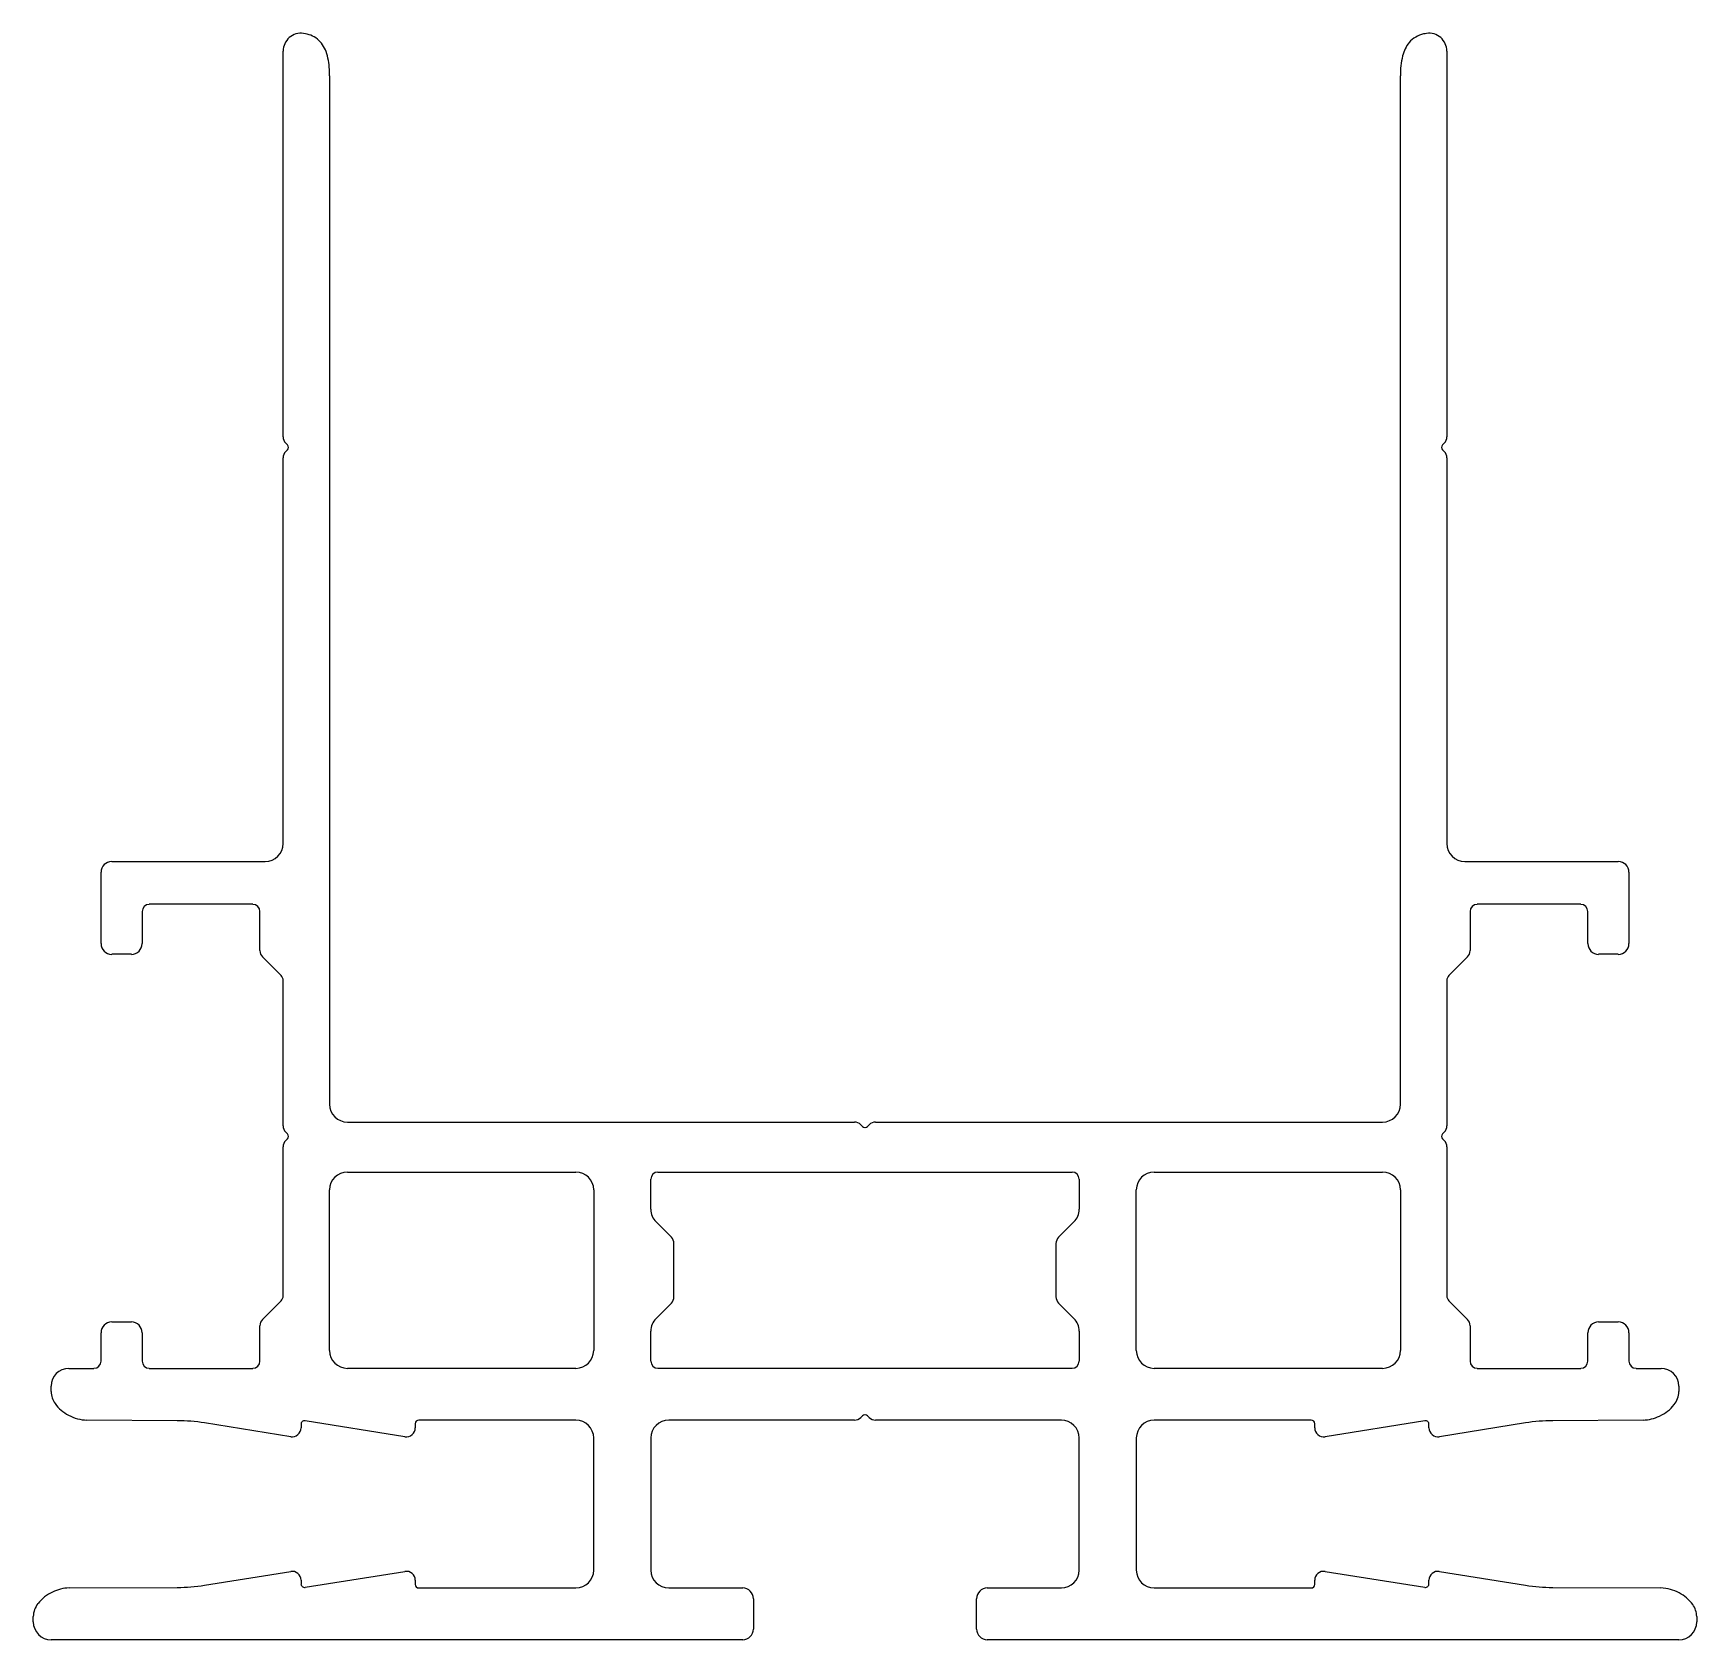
# Model space of a CAD drawing. Extents: x 1.5 to 48.1, y 1.6 to 46.6.
import ezdxf

# ---------------------------------------------------------------- set-up
doc = ezdxf.new("R2010")
doc.units = 0
doc.layers.get('0').update_dxf_attribs({"linetype": 'CONTINUOUS'})

msp = doc.modelspace()

# ---------------------------------------------------------------- linework, layer by layer
for p, q in [((8.452, 35.252), (8.452, 46.058)), ((41.052, 46.058), (41.052, 35.252)), ((9.752, 45.365), (9.752, 16.555)), ((39.751, 16.555), (39.751, 45.365)), ((8.573, 35.028), (8.525, 35.075)), ((40.978, 35.075), (40.931, 35.028)), ((8.452, 23.855), (8.452, 34.662)), ((8.525, 34.839), (8.573, 34.886)), ((40.931, 34.886), (40.978, 34.839)), ((41.052, 34.662), (41.052, 23.855)), ((3.652, 23.355), (7.952, 23.355)), ((41.551, 23.355), (45.852, 23.355)), ((3.352, 21.055), (3.352, 23.055)), ((46.151, 23.055), (46.151, 21.055)), ((4.502, 21.955), (4.502, 21.055)), ((7.602, 22.155), (4.702, 22.155)), ((7.802, 20.858), (7.802, 21.955)), ((41.702, 21.955), (41.702, 20.858)), ((44.801, 22.155), (41.902, 22.155)), ((45.001, 21.055), (45.001, 21.955)), ((4.202, 20.755), (3.652, 20.755)), ((8.393, 20.163), (7.875, 20.682)), ((41.628, 20.682), (41.11, 20.163)), ((45.852, 20.755), (45.301, 20.755)), ((8.452, 15.95), (8.452, 20.022)), ((41.052, 20.022), (41.052, 15.95)), ((10.252, 16.055), (24.456, 16.055)), ((24.633, 15.982), (24.681, 15.934)), ((24.822, 15.934), (24.87, 15.982)), ((25.047, 16.055), (39.251, 16.055)), ((8.573, 15.726), (8.525, 15.773)), ((8.525, 15.537), (8.573, 15.584)), ((40.978, 15.773), (40.931, 15.726)), ((40.931, 15.584), (40.978, 15.537)), ((8.452, 11.188), (8.452, 15.36)), ((41.052, 15.36), (41.052, 11.188)), ((10.252, 14.654), (16.652, 14.654)), ((18.752, 13.612), (18.752, 14.454)), ((18.952, 14.654), (30.552, 14.654)), ((30.752, 14.454), (30.752, 13.612)), ((32.852, 14.654), (39.251, 14.654)), ((9.752, 9.655), (9.752, 14.154)), ((17.152, 14.154), (17.152, 9.655)), ((32.352, 9.655), (32.352, 14.154)), ((39.751, 14.154), (39.751, 9.655)), ((19.328, 12.828), (18.898, 13.258)), ((30.605, 13.258), (30.175, 12.828)), ((19.401, 11.158), (19.401, 12.651)), ((30.102, 12.651), (30.102, 11.158)), ((7.875, 10.528), (8.393, 11.046)), ((18.898, 10.551), (19.328, 10.981)), ((30.175, 10.981), (30.605, 10.551)), ((41.11, 11.046), (41.628, 10.528)), ((3.652, 10.455), (4.202, 10.455)), ((7.802, 9.355), (7.802, 10.351)), ((41.702, 10.351), (41.702, 9.355)), ((45.301, 10.455), (45.852, 10.455)), ((3.352, 9.355), (3.352, 10.155)), ((4.502, 10.155), (4.502, 9.355)), ((18.752, 9.355), (18.752, 10.198)), ((30.752, 10.198), (30.752, 9.355)), ((45.001, 9.355), (45.001, 10.155)), ((46.151, 10.155), (46.151, 9.355)), ((2.451, 9.155), (3.152, 9.155)), ((4.702, 9.155), (7.602, 9.155)), ((16.652, 9.155), (10.252, 9.155)), ((30.552, 9.155), (18.952, 9.155)), ((39.251, 9.155), (32.852, 9.155)), ((41.902, 9.155), (44.801, 9.155)), ((46.351, 9.155), (47.052, 9.155)), ((1.951, 8.505), (1.951, 8.655)), ((47.552, 8.655), (47.552, 8.505)), ((5.486, 7.689), (2.955, 7.705)), ((8.663, 7.241), (6.246, 7.627)), ((8.952, 7.588), (8.952, 7.488)), ((11.862, 7.241), (9.068, 7.687)), ((12.152, 7.605), (12.152, 7.488)), ((16.652, 7.705), (12.252, 7.705)), ((24.456, 7.705), (19.252, 7.705)), ((24.681, 7.826), (24.633, 7.778)), ((24.87, 7.778), (24.822, 7.826)), ((30.252, 7.705), (25.047, 7.705)), ((37.252, 7.705), (32.852, 7.705)), ((37.352, 7.488), (37.352, 7.605)), ((40.435, 7.687), (37.641, 7.241)), ((40.551, 7.488), (40.551, 7.588)), ((43.257, 7.627), (40.841, 7.241)), ((46.548, 7.705), (44.017, 7.689)), ((17.152, 3.503), (17.152, 7.205)), ((18.752, 7.205), (18.752, 3.503)), ((30.752, 3.503), (30.752, 7.205)), ((32.352, 7.205), (32.352, 3.503)), ((6.246, 3.081), (8.663, 3.466)), ((9.068, 3.021), (11.862, 3.466)), ((37.641, 3.466), (40.435, 3.021)), ((40.841, 3.466), (43.257, 3.081)), ((2.456, 3.003), (5.486, 3.019)), ((8.952, 3.219), (8.952, 3.12)), ((12.152, 3.219), (12.152, 3.103)), ((12.252, 3.003), (16.652, 3.003)), ((19.252, 3.003), (21.327, 3.003)), ((28.177, 3.003), (30.252, 3.003)), ((32.852, 3.003), (37.252, 3.003)), ((37.352, 3.103), (37.352, 3.219)), ((40.551, 3.12), (40.551, 3.219)), ((44.017, 3.019), (47.048, 3.003)), ((21.627, 2.703), (21.627, 1.853)), ((27.877, 1.853), (27.877, 2.703)), ((1.452, 2.053), (1.452, 2.203)), ((48.052, 2.203), (48.052, 2.053)), ((21.327, 1.553), (1.952, 1.553)), ((47.552, 1.553), (28.177, 1.553))]:
    msp.add_line(p, q)
for centre, radius, start, end in [((8.95, 46.06), 0.498, 81.5908, 180.2175), ((8.931, 45.772), 0.786, 52.4678, 83.2891), ((8.906, 45.786), 0.791, 19.0401, 50.3916), ((40.735, 45.706), 0.948, 141.1644, 166.7872), ((40.542, 45.833), 0.719, 101.3571, 139.3922), ((40.623, 45.552), 1.011, 98.1067, 102.696), ((40.553, 46.06), 0.498, 359.7825, 98.4092), ((8.036, 45.483), 1.712, 2.103, 19.1264), ((41.987, 45.406), 2.236, 166.6256, 181.0535), ((6.592, 45.369), 3.16, 359.9218, 3.2025), ((8.702, 35.252), 0.25, 180, 225), ((8.502, 34.957), 0.1, 315.175, 44.825), ((41.002, 34.957), 0.1, 135.175, 224.825), ((40.802, 35.252), 0.25, 315, 0), ((8.702, 34.662), 0.25, 134.9916, 180), ((40.802, 34.662), 0.25, 360, 45.0084), ((7.951, 23.856), 0.501, 270.1374, 359.8626), ((41.553, 23.856), 0.501, 180.1374, 269.8626), ((3.653, 23.054), 0.301, 90.1694, 179.8306), ((45.851, 23.054), 0.301, 0.1637, 89.8296), ((4.702, 21.954), 0.2, 90.0893, 179.9107), ((7.601, 21.954), 0.2, 0.1088, 89.8912), ((41.902, 21.954), 0.2, 90.1088, 179.8912), ((44.801, 21.954), 0.2, 0.0893, 89.9107), ((3.653, 21.055), 0.301, 180.1349, 269.8651), ((4.201, 21.055), 0.301, 270.1176, 359.8824), ((45.302, 21.055), 0.301, 180.1176, 269.8824), ((45.851, 21.055), 0.301, 270.1359, 359.8709), ((8.052, 20.858), 0.25, 180, 225.0057), ((41.452, 20.858), 0.25, 314.9962, 0), ((8.259, 20.025), 0.193, 359.1408, 45.8492), ((41.245, 20.025), 0.193, 134.1508, 180.8592), ((10.253, 16.556), 0.501, 180.1296, 269.8704), ((39.25, 16.556), 0.501, 270.1296, 359.8704), ((8.702, 15.95), 0.25, 180, 225.0084), ((24.456, 15.805), 0.25, 45, 90), ((24.751, 16.005), 0.0997, 225.0875, 270.1609), ((24.752, 16.005), 0.0997, 269.8391, 314.9125), ((25.047, 15.805), 0.25, 90, 135), ((40.802, 15.95), 0.25, 314.9916, 0), ((8.702, 15.36), 0.25, 135, 179.9991), ((8.502, 15.655), 0.1, 315.175, 44.825), ((41.002, 15.655), 0.1, 135.175, 224.825), ((40.802, 15.36), 0.25, 0.0009, 45), ((10.253, 14.153), 0.501, 90.1098, 179.8943), ((16.651, 14.153), 0.501, 0.1161, 89.8799), ((18.952, 14.454), 0.2, 90.0965, 179.9035), ((30.551, 14.454), 0.2, 0.0965, 89.9035), ((32.853, 14.153), 0.501, 90.1175, 179.8865), ((39.251, 14.153), 0.501, 0.1057, 89.8902), ((19.235, 13.605), 0.483, 179.1675, 225.8243), ((30.269, 13.605), 0.483, 314.1757, 0.8325), ((19.151, 12.651), 0.25, 0, 45.0023), ((30.352, 12.651), 0.25, 134.9977, 180), ((8.258, 11.185), 0.194, 314.1859, 0.7997), ((41.245, 11.185), 0.194, 179.2037, 225.7863), ((19.151, 11.158), 0.25, 314.9932, 0), ((30.352, 11.158), 0.25, 180, 225.0068), ((3.653, 10.154), 0.301, 90.1435, 179.8565), ((4.201, 10.154), 0.301, 0.1306, 89.8694), ((8.052, 10.351), 0.25, 134.9905, 180), ((19.235, 10.205), 0.483, 134.1542, 180.8367), ((30.269, 10.205), 0.483, 359.1633, 45.8458), ((41.452, 10.351), 0.25, 0, 45.0095), ((45.302, 10.154), 0.301, 90.1306, 179.8694), ((45.851, 10.154), 0.301, 0.1378, 89.8555), ((3.151, 9.356), 0.2, 270.1368, 359.8733), ((4.702, 9.356), 0.2, 180.1073, 269.8826), ((7.601, 9.356), 0.2, 270.1368, 359.8733), ((10.253, 9.656), 0.501, 180.1135, 269.8825), ((16.65, 9.656), 0.501, 270.1331, 359.871), ((18.952, 9.356), 0.2, 180.1159, 269.8841), ((30.551, 9.356), 0.2, 270.1159, 359.8841), ((32.853, 9.656), 0.501, 180.129, 269.8669), ((39.25, 9.656), 0.501, 270.1175, 359.8865), ((41.902, 9.356), 0.2, 180.1267, 269.8632), ((44.801, 9.356), 0.2, 270.1174, 359.8927), ((46.352, 9.356), 0.2, 180.1353, 269.8647), ((2.452, 8.654), 0.501, 90.1374, 179.8626), ((47.051, 8.654), 0.501, 0.1374, 89.8626), ((2.547, 8.516), 0.596, 181.0764, 215.8237), ((46.944, 8.519), 0.609, 321.4382, 358.6652), ((2.924, 8.79), 1.062, 215.9013, 242.9667), ((46.55, 8.827), 1.108, 294.597, 321.7114), ((2.989, 8.847), 1.142, 241.3505, 268.3039), ((5.479, 2.935), 4.754, 80.7132, 89.9154), ((8.702, 7.488), 0.25, 260.9436, 0.022), ((9.049, 7.589), 0.0971, 129.6867, 180.7866), ((9.051, 7.591), 0.0972, 80.181, 131.2594), ((11.902, 7.488), 0.25, 260.9433, 0.0207), ((12.252, 7.605), 0.1, 90.0965, 179.9035), ((16.651, 7.204), 0.501, 0.1167, 89.8833), ((19.253, 7.204), 0.501, 90.1083, 179.8877), ((24.456, 7.955), 0.25, 270, 315), ((24.751, 7.756), 0.0994, 89.8201, 135.0781), ((24.752, 7.756), 0.0994, 44.9219, 90.1799), ((25.047, 7.955), 0.25, 225, 270), ((30.251, 7.204), 0.501, 0.1123, 89.8917), ((32.853, 7.204), 0.501, 90.1141, 179.8859), ((37.251, 7.605), 0.1, 0.0792, 89.9005), ((37.602, 7.488), 0.25, 179.9862, 279.0567), ((40.452, 7.591), 0.0972, 48.7406, 99.819), ((40.454, 7.589), 0.0971, 359.2134, 50.3133), ((40.801, 7.488), 0.25, 179.978, 279.0563), ((44.024, 2.935), 4.754, 90.0846, 99.2868), ((46.519, 8.825), 1.12, 271.5158, 296.0838), ((8.702, 3.219), 0.25, 359.978, 99.0564), ((11.902, 3.219), 0.25, 359.9793, 99.056), ((16.651, 3.504), 0.501, 270.1115, 359.8885), ((19.253, 3.504), 0.501, 180.1201, 269.8839), ((30.251, 3.504), 0.501, 270.1161, 359.8799), ((32.853, 3.503), 0.501, 180.1089, 269.8911), ((37.602, 3.219), 0.25, 80.944, 180.0138), ((40.801, 3.219), 0.25, 80.9437, 180.022), ((2.454, 1.881), 1.108, 114.5927, 141.708), ((2.485, 1.883), 1.12, 91.5166, 116.0801), ((5.479, 7.776), 4.758, 270.0886, 279.2829), ((9.049, 3.118), 0.0973, 179.2422, 230.2845), ((9.051, 3.116), 0.097, 228.6896, 279.9164), ((12.252, 3.103), 0.1, 180.0965, 269.9035), ((21.326, 2.702), 0.301, 0.1306, 89.8694), ((28.177, 2.702), 0.301, 90.1306, 179.8694), ((37.251, 3.103), 0.1, 270.0995, 359.9208), ((40.452, 3.116), 0.097, 260.0836, 311.3104), ((40.454, 3.118), 0.0973, 309.7155, 0.7578), ((44.025, 7.776), 4.758, 260.7171, 269.9114), ((47.014, 1.861), 1.142, 61.3545, 88.3032), ((47.079, 1.917), 1.062, 35.9043, 62.9711), ((2.06, 2.188), 0.609, 141.4359, 178.6666), ((47.456, 2.191), 0.596, 1.0751, 35.8256), ((1.953, 2.053), 0.501, 180.1063, 269.8937), ((47.551, 2.053), 0.501, 270.1063, 359.8937), ((21.326, 1.853), 0.301, 270.1176, 359.8824), ((28.177, 1.853), 0.301, 180.1176, 269.8824)]:
    msp.add_arc(centre, radius, start, end)

doc.saveas('drawing.dxf')
